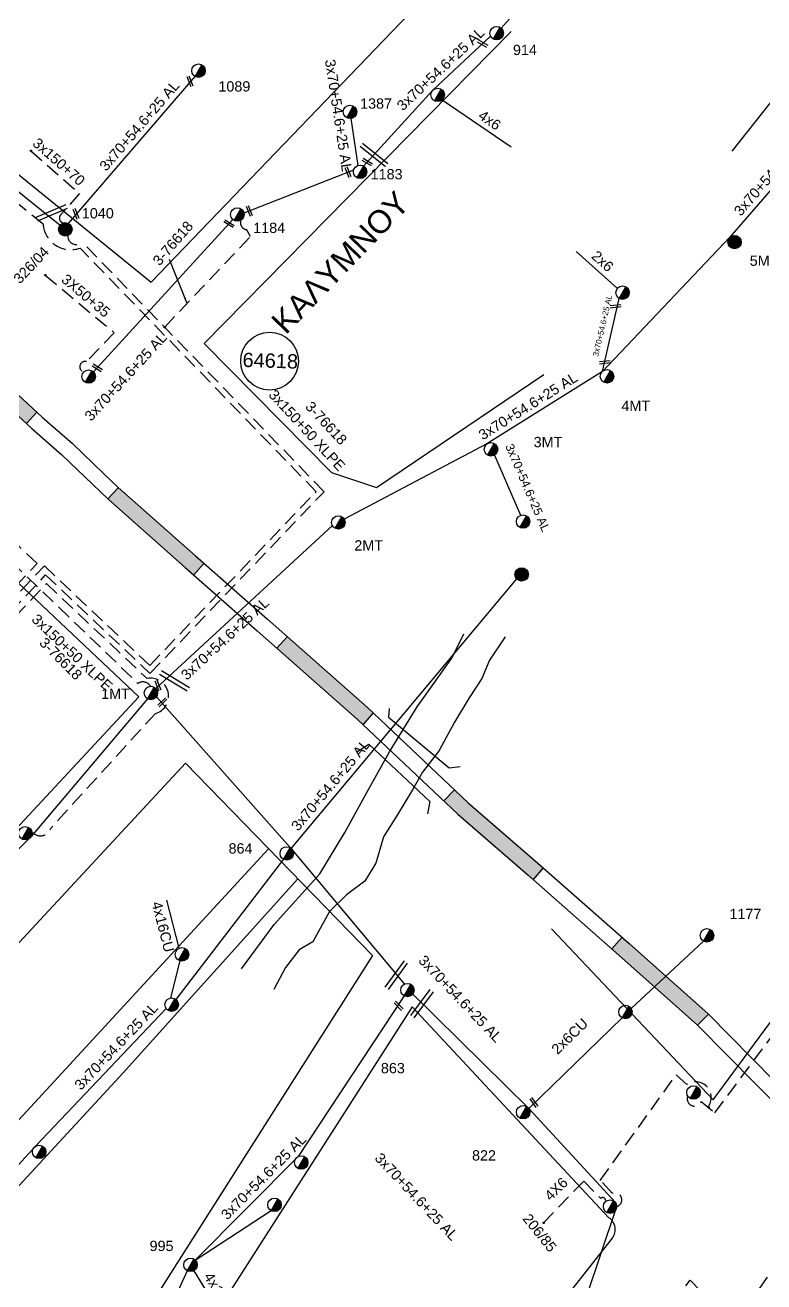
# Model space of a CAD drawing. Header units: millimetres. Extents: x 7477 to 9676, y 1828 to 2857.
# Drawn here: x 9074 to 9203.3, y 2237.8 to 2457.9 of the extents above; entities that cross this region are included whole.
import ezdxf
from ezdxf.enums import TextEntityAlignment as Align

# ---------------------------------------------------------------- set-up
doc = ezdxf.new("R2010")
doc.units = ezdxf.units.MM
doc.linetypes.add('DASHED', pattern=[19.05, 12.7, -6.35])
for name, color, linetype, lineweight in [('2x6', 7, 'SYN_LINE', 30), ('2x6CU', 7, 'Continuous', 30), ('3x150+50 XLPE', 7, 'SYN_LINE', 30), ('3x150+70', 7, 'Continuous', 30), ('3x150AL+50CU', 7, 'Continuous', 30), ('3X50+35', 7, 'Continuous', 30), ('3x70+54.6+25 AL', 7, 'SYN_LINE', 30), ('4x16', 7, 'Continuous', 30), ('4x16CU', 7, 'Continuous', 30), ('4x50+16AL', 7, 'Continuous', 30), ('4x6', 7, 'SYN_LINE', 30), ('text διευθύνσεων', 250, 'Continuous', 30), ('Υπόβαθρο ΔΕΗ', 7, 'Continuous', 30)]:
    doc.layers.add(name, color=color, linetype=linetype, lineweight=lineweight)
for name, color, linetype in [('TEXT ΚΑΛΩΔΙΩΝ', 7, 'Continuous'), ('Άγνωστα', 7, 'Continuous'), ('ΑΓΝΩΣΤΟ ΕΝΑΕΡΙΟ ΚΑΛΩΔΙΟ', 7, 'Continuous'), ('Επιγραφές - Σχήματα', 7, 'Continuous'), ('Καλώδια ΧΤ   3x150+50CU', 7, 'DASHED'), ('Μηχανική τομή', 7, 'Continuous'), ('Στύλος Ξύλινος', 7, 'Continuous'), ('Στύλος Ξύλινος @ 1', 7, 'Continuous'), ('Στύλος ΦΜ', 7, 'Continuous'), ('Στύλος ΦΜ @ 1', 7, 'Continuous'), ('Συνδέσεις', 7, 'Continuous'), ('Τομή', 7, 'Continuous'), ('Υπόγεια καλώδια Παροχών ΧΤ   4x6', 7, 'DASHED')]:
    doc.layers.add(name, color=color, linetype=linetype)
doc.styles.add('arial', font='ARIAL.TTF')
doc.styles.get("Standard").update_dxf_attribs({"font": 'ARIAL.TTF'})
doc.linetypes.add('PRANES_1r', pattern='A,0.5,[137,SPECLINE.shx,S=1,R=180,X=0,Y=0],0.5', length=1)
doc.linetypes.add('SYN_LINE', pattern='A,0.5,-0.0001,["/\\/\\/\\/",Standard,S=0.1,R=0,X=0,Y=-0.05],-0.25', length=0.7501)
doc.dimstyles.new('ISO-25', dxfattribs={"dimtxt": 2.5, "dimasz": 2.5, "dimexe": 1.25, "dimexo": 0.625, "dimtad": 1, "dimtxsty": 'Standard', "dimcen": 2.5, "dimadec": 0, "dimazin": 0, "dimtfac": 1, "dimtmove": 0, "dimatfit": 3, "dimfxl": 1, "dimarcsym": 0})

# ---------------------------------------------------------------- blocks, each defined once
blk = doc.blocks.new('ΥΠΑΡΧΩΝ ΤΣΙΜΕΝΤΕΝΙΟΣ ΣΤΥΛΟΣ')
at = {"layer": 'Στύλος ΦΜ'}
blk.add_hatch(color=7, dxfattribs=at).paths.add_polyline_path([(-1.29, -2.28, 0.574793), (2.62, 0, 0.268822), (1.3, 2.27)])
at = {"layer": 'Στύλος ΦΜ', "color": 7}
blk.add_line((-1.29, -2.28), (1.3, 2.27), dxfattribs=at)
blk.add_circle((0, 0), 2.62, dxfattribs=at)
at = {"layer": 'Στύλος ΦΜ', "flags": 4}
for tag, p in [('ΑΡΙΘΜΟΣ', (-4.68, 8.05)), ('ΤΥΠΟΣ', (-4.91, 3.03))]:
    blk.add_attdef(tag, p, '', height=4, dxfattribs=at)
blk = doc.blocks.new('ΥΠΑΡΧΩΝ ΞΥΛΙΝΟΣ ΣΤΥΛΟΣ')
at = {"layer": 'Στύλος Ξύλινος'}
h = blk.add_hatch(color=7, dxfattribs=at)
h.paths.add_polyline_path([(-2.62, 0, 0.270008), (-1.29, -2.28), (1.3, 2.27, 0.576266)])
h.paths.add_polyline_path([(-1.29, -2.28, 0.574793), (2.62, 0, 0.268822), (1.3, 2.27)])
at = {"layer": 'Στύλος Ξύλινος', "color": 7}
blk.add_line((-1.29, -2.28), (1.3, 2.27), dxfattribs=at)
blk.add_circle((0, 0), 2.62, dxfattribs=at)
at = {"layer": 'Στύλος Ξύλινος', "flags": 4}
for tag, p in [('ΑΡΙΘΜΟΣ', (-4.91, 8.6)), ('ΤΥΠΟΣ', (-4.85, 3.39))]:
    blk.add_attdef(tag, p, '', height=4, dxfattribs=at)
blk = doc.blocks.new('ΜΗΧΑΝΙΚΗ ΤΟΜΗ')
at = {"layer": 'Μηχανική τομή', "ltscale": 40}
for p, q in [((-1.89, 0.78), (5.69, 0.78)), ((-1.89, -0.77), (5.69, -0.77))]:
    blk.add_line(p, q, dxfattribs=at)
blk = doc.blocks.new('ΤΟΜΗ')
at = {"layer": 'Τομή', "ltscale": 40}
for p, q in [((-5.68, 0), (17.06, 0)), ((-5.68, -2.77), (17.06, -2.77))]:
    blk.add_line(p, q, dxfattribs=at)
blk = doc.blocks.new('_ΣΥΝΔΕΣΗ')
at = {"layer": 'Συνδέσεις', "linetype": 'SYN_LINE', "ltscale": 40}
blk.add_hatch(color=256, dxfattribs=at).paths.add_polyline_path([(0.5, -0.01, 1), (-0.5, -0.01, 1)])
at = {"layer": 'Συνδέσεις'}
blk.add_circle((0, -0.01), 0.5, dxfattribs=at)

msp = doc.modelspace()

# ---------------------------------------------------------------- hatches: boundary and pattern name
at = {"layer": 'Υπόβαθρο ΔΕΗ', "lineweight": -3}
h = msp.add_hatch(color=256, dxfattribs=at)
h.paths.add_polyline_path([(8977.31, 2475.54), (8986.18, 2467.18), (8988.03, 2469.15), (8979.17, 2477.5), (8972.84, 2483.55), (8970.97, 2481.6)])
h.paths.add_polyline_path([(9002.18, 2456.61), (9001.32, 2457.37), (8999.54, 2455.33), (9000.39, 2454.59), (9015.12, 2441.49), (9015.25, 2441.36), (9017.08, 2443.35), (9016.94, 2443.49)])
h.paths.add_polyline_path([(9032.61, 2429.34), (9030.85, 2430.91), (9029.06, 2428.88), (9030.81, 2427.33), (9040.52, 2418.52), (9044.99, 2414.5), (9047.18, 2416.2), (9046.77, 2416.54), (9042.33, 2420.53)])
h.paths.add_polyline_path([(9061.72, 2403.35), (9061.68, 2403.38), (9059.93, 2401.33), (9074.22, 2388.13), (9076.05, 2390.11)])
h.paths.add_polyline_path([(9090.32, 2376.92), (9088.47, 2374.95), (9101.99, 2362.92), (9103.48, 2361.61), (9105.27, 2363.64), (9103.78, 2364.94)])
h.paths.add_polyline_path([(9132.1, 2336.39), (9133.16, 2335.39), (9134.95, 2337.42), (9133.92, 2338.39), (9119.85, 2350.81), (9118.06, 2348.79)])
h.paths.add_polyline_path([(9161.99, 2309.14), (9162.96, 2308.28), (9164.75, 2310.31), (9163.76, 2311.17), (9151.55, 2321.71), (9149.13, 2324.01), (9147.27, 2322.04), (9149.74, 2319.71)])
h.paths.add_polyline_path([(9191.68, 2282.81), (9193.6, 2284.71), (9193.54, 2284.77), (9179.74, 2297.08), (9178.5, 2298.17), (9176.71, 2296.14), (9177.94, 2295.05)])
h.paths.add_polyline_path([(9219.52, 2254.02), (9221.6, 2255.76), (9208.98, 2269.14), (9207.65, 2270.48), (9205.73, 2268.58), (9207.04, 2267.26)])
h.paths.add_polyline_path([(9233.69, 2239.4), (9233.3, 2239.94), (9231.12, 2238.33), (9231.53, 2237.79), (9243.04, 2222.46), (9245.2, 2224.08)])
h.paths.add_polyline_path([(9256.76, 2209.98), (9254.66, 2208.26), (9269.14, 2193.1), (9271.15, 2194.91), (9271.13, 2194.94)])

# ---------------------------------------------------------------- linework, layer by layer
at = {"layer": '2x6', "color": 85, "linetype": 'SYN_LINE', "lineweight": -3, "ltscale": 15}
msp.add_lwpolyline([(9177.67, 2411.8), (9170.46, 2418.27)], dxfattribs=at)
at = {"layer": '2x6CU', "color": 1, "linetype": 'SYN_LINE', "lineweight": -3, "ltscale": 15}
msp.add_lwpolyline([(9162.14, 2268.2), (9178.48, 2284.07)], dxfattribs=at)
at = {"layer": '3x150+50 XLPE', "color": 30, "linetype": 'DASHED', "lineweight": -3, "ltscale": 0.2}
msp.add_lwpolyline([(9070.56, 2356.02), (9077.35, 2363.21), (9095.8, 2345.77), (9124.92, 2376.2), (9083.6, 2418.85, -0.496149), (9077.13, 2423.04), (9045.44, 2448.79, -1.513343), (9043.27, 2451.57)], format="xyb", dxfattribs=at)
at = {"layer": '3x150+50 XLPE', "color": 27, "linetype": 'DASHED', "lineweight": -3, "ltscale": 0.2}
for points in [[(9098.41, 2405), (9113.44, 2420.9), (9112.72, 2422.08, -0.464943), (9111.73, 2423.73, -1.757816)], [(9071.47, 2355.17), (9077.57, 2361.62), (9095.84, 2344.37), (9126.31, 2376.2), (9083.95, 2419.93, -0.706743), (9081.46, 2421.05)]]:
    msp.add_lwpolyline(points, format="xyb", dxfattribs=at)
at = {"layer": '3x150+50 XLPE', "color": 2, "linetype": 'DASHED', "lineweight": -3, "ltscale": 0.2}
msp.add_lwpolyline([(9072.29, 2354.38), (9077.71, 2360.12), (9095.32, 2343.47, -0.965665), (9096.79, 2337.36), (9078.53, 2317.33, -0.59432), (9075.16, 2316.63)], format="xyb", dxfattribs=at)
at = {"layer": '3x150+70', "color": 27, "linetype": 'DASHED', "lineweight": -3, "ltscale": 0.2}
msp.add_lwpolyline([(9074.99, 2435.89), (9083.48, 2428.41), (9080.19, 2424.67, 0.572469), (9080.65, 2423.26, 1.479196)], format="xyb", dxfattribs=at)
at = {"layer": '3x150AL+50CU', "color": 133, "linetype": 'DASHED', "lineweight": -3, "ltscale": 0.2}
msp.add_lwpolyline([(9069.67, 2356.86), (9076.07, 2363.61), (9039.2, 2398.72), (9038.57, 2400.5), (9036.6, 2402.44)], dxfattribs=at)
at = {"layer": '3x150AL+50CU', "color": 1, "linetype": 'DASHED', "lineweight": -3, "ltscale": 0.2}
msp.add_lwpolyline([(9064.42, 2371.63, -0.489323), (9066.11, 2369.22), (9093.72, 2342.64, -0.419841), (9095.94, 2342.13, 4.568526)], format="xyb", dxfattribs=at)
at = {"layer": '3X50+35', "color": 27, "linetype": 'DASHED', "lineweight": -3, "ltscale": 0.2}
msp.add_lwpolyline([(9077.52, 2414.12), (9089.59, 2404.02), (9084.71, 2398.98, 0.964108), (9084.22, 2397.15, 7.552239)], format="xyb", dxfattribs=at)
at = {"layer": '3x70+54.6+25 AL', "color": 85, "linetype": 'SYN_LINE', "lineweight": -3, "ltscale": 15}
for points in [[(9241.05, 2470.56), (9214.83, 2440.96), (9197.35, 2420.75), (9175.04, 2397.26), (9154.83, 2384.57), (9129.85, 2371.36)], [(9175.04, 2397.26), (9177.99, 2410.02)], [(9156.13, 2382.61), (9160.69, 2372.06)], [(9127.77, 2370.26), (9096.87, 2341.75)]]:
    msp.add_lwpolyline(points, dxfattribs=at)
at = {"layer": '3x70+54.6+25 AL', "color": 6, "linetype": 'SYN_LINE', "lineweight": -3, "ltscale": 15}
msp.add_lwpolyline([(9155.46, 2455.97), (9145.38, 2446.5), (9133.2, 2433.22)], dxfattribs=at)
at = {"layer": '3x70+54.6+25 AL', "color": 30, "linetype": 'SYN_LINE', "lineweight": -3, "ltscale": 15}
msp.add_lwpolyline([(9044.39, 2451.55), (9080.1, 2422.87)], dxfattribs=at)
at = {"layer": '3x70+54.6+25 AL', "color": 27, "linetype": 'SYN_LINE', "lineweight": -3, "ltscale": 15}
for points in [[(9081.6, 2423.16), (9103.75, 2448.88)], [(9131.48, 2432.5), (9112.28, 2424.95)], [(9085.94, 2397.18), (9110.33, 2423.87)]]:
    msp.add_lwpolyline(points, dxfattribs=at)
at = {"layer": '3x70+54.6+25 AL', "color": 27, "linetype": 'SYN_LINE', "lineweight": -3, "ltscale": 10}
msp.add_lwpolyline([(9132.29, 2433.33), (9131.03, 2441.54)], dxfattribs=at)
at = {"layer": '3x70+54.6+25 AL', "color": 2, "linetype": 'SYN_LINE', "lineweight": -3, "ltscale": 15}
for points in [[(9160, 2360.96), (9120.54, 2313.76)], [(9095.42, 2339.93), (9075.03, 2315.81), (9056.64, 2297.66)], [(9096.96, 2340.27), (9120.37, 2313.88), (9140.39, 2289.99)], [(9119.2, 2311.83), (9100.35, 2287.31)], [(9098.66, 2285.71), (9075.82, 2261.6), (9054.09, 2237.86), (9033.26, 2214.37)]]:
    msp.add_lwpolyline(points, dxfattribs=at)
at = {"layer": '3x70+54.6+25 AL', "color": 2, "linetype": 'SYN_LINE', "lineweight": -3, "ltscale": 8}
msp.add_lwpolyline([(9099.5, 2287.55), (9101.15, 2294.04)], dxfattribs=at)
at = {"layer": '3x70+54.6+25 AL', "color": 1, "linetype": 'SYN_LINE', "lineweight": -3, "ltscale": 15}
for points in [[(9140.33, 2287.91), (9121.78, 2259.79), (9103.76, 2241.65)], [(9141.87, 2288.24), (9141.87, 2288.24), (9162.14, 2268.2), (9177.31, 2251.73)], [(9091.37, 2132.44), (9106.94, 2153.87), (9130.25, 2181.52), (9154.05, 2212.4), (9172.34, 2235.59), (9177.35, 2250.36)], [(9103.76, 2241.65), (9117.06, 2250.31)], [(9102.35, 2239.79), (9085.55, 2202.96)]]:
    msp.add_lwpolyline(points, dxfattribs=at)
at = {"layer": '4x16', "color": 1, "linetype": 'SYN_LINE', "lineweight": -3, "ltscale": 15}
msp.add_lwpolyline([(9103.52, 2239.8), (9109.83, 2229.52)], dxfattribs=at)
at = {"layer": '4x16CU', "color": 2, "linetype": 'SYN_LINE', "lineweight": -3, "ltscale": 10}
msp.add_lwpolyline([(9100.95, 2296.25), (9098.78, 2304.69)], dxfattribs=at)
at = {"layer": '4x50+16AL', "color": 6, "lineweight": -3, "ltscale": 0.2}
msp.add_lwpolyline([(9201.88, 2505.6), (9182.47, 2485.59), (9157.31, 2457.36)], dxfattribs=at)
at = {"layer": '4x6', "color": 6, "linetype": 'SYN_LINE', "lineweight": -3, "ltscale": 10}
msp.add_lwpolyline([(9147.01, 2444.8), (9159.06, 2436.59)], dxfattribs=at)
at = {"layer": '4x6', "color": 1, "linetype": 'DASHED', "lineweight": -3, "ltscale": 0.2}
msp.add_lwpolyline([(9164.73, 2248.16), (9171.77, 2255.5), (9174.74, 2252.45, -0.666894), (9175.61, 2252.07, 0.177568)], format="xyb", dxfattribs=at)
at = {"layer": 'ΑΓΝΩΣΤΟ ΕΝΑΕΡΙΟ ΚΑΛΩΔΙΟ', "color": 1, "lineweight": -3, "ltscale": 0.2}
msp.add_lwpolyline([(9180.08, 2285.69), (9192.76, 2297.48)], dxfattribs=at)
at = {"layer": 'Καλώδια ΧΤ   3x150+50CU', "color": 7, "linetype": 'DASHED', "ltscale": 0.2}
for points in [[(9189.98, 2270.41, 1.000952), (9192.34, 2269.4), (9194.71, 2267.43), (9237.77, 2325.18)], [(9177.55, 2251.02, 1.033979), (9176.76, 2253.36), (9174.66, 2255.61), (9187.96, 2274.12), (9189.79, 2272.41, -0.847879), (9193.53, 2268.41)]]:
    msp.add_lwpolyline(points, format="xyb", dxfattribs=at)
msp.add_lwpolyline([(9136.99, 2167.13), (9190.38, 2238.12), (9198.12, 2230.32), (9212.04, 2250.15)], dxfattribs=at)
at = {"layer": 'Υπόβαθρο ΔΕΗ', "lineweight": -3}
for points in [[(8921.72, 2603.54), (8896.33, 2565.86), (8951.04, 2531.77), (8979.7, 2509.57), (9002.45, 2489.83), (9041.72, 2456.96), (9096.04, 2412.89), (9141.12, 2459.77)], [(9197.76, 2435.8), (9244.94, 2495.42), (9178.31, 2548.71)], [(8989.97, 2467.32), (9002.18, 2456.61), (9016.94, 2443.49), (9024.8, 2436.24), (9032.61, 2429.34), (9042.33, 2420.53), (9046.77, 2416.54), (9051.97, 2412.15), (9054.64, 2409.39), (9061.72, 2403.35), (9076.99, 2389.25), (9082.26, 2384.64), (9087.69, 2379.4), (9090.29, 2376.94), (9103.78, 2364.94), (9116.41, 2353.85), (9133.92, 2338.39), (9151.55, 2321.71), (9163.76, 2311.17), (9179.74, 2297.08), (9193.54, 2284.77), (9208.98, 2269.14)], [(8988.15, 2465.32), (9000.39, 2454.59), (9015.12, 2441.49), (9022.99, 2434.24), (9030.81, 2427.33), (9040.52, 2418.52), (9044.99, 2414.5), (9050.12, 2410.17), (9052.79, 2407.41), (9059.93, 2401.33), (9075.18, 2387.24), (9080.43, 2382.65), (9085.82, 2377.44), (9088.47, 2374.95), (9101.99, 2362.92), (9114.63, 2351.82), (9132.1, 2336.39), (9149.74, 2319.71), (9161.99, 2309.14), (9177.94, 2295.05), (9191.68, 2282.81), (9207.04, 2267.26)], [(9159.09, 2456.78), (9105.35, 2402.12), (9127.63, 2379.56), (9135.48, 2376.96), (9164.81, 2396.73)], [(9074.22, 2388.13), (9076.05, 2390.11)], [(9088.47, 2374.95), (9090.32, 2376.92)], [(9103.48, 2361.61), (9105.27, 2363.64)], [(9118.06, 2348.79), (9119.85, 2350.81)], [(9133.16, 2335.39), (9134.98, 2337.46)], [(9137.7, 2338.26), (9137.58, 2336.69), (9148.19, 2327.84), (9150.13, 2328.08)], [(9132.05, 2330.67), (9134.16, 2332), (9144.81, 2321.93), (9144.43, 2319.78)], [(9017.65, 2237.68), (9102.04, 2328.68), (9134.77, 2294.98), (9049.34, 2160.58), (9016.45, 2188.66)], [(9147.27, 2322.04), (9149.13, 2324.01)], [(9116.6, 2313.68), (9033.29, 2223.27)], [(9016.45, 2188.66), (9030.19, 2208.44), (9091.14, 2274.42), (9121.74, 2308.39)], [(9162.96, 2308.28), (9164.75, 2310.31)], [(9194.4, 2269.69), (9166.13, 2299.68)], [(9194.4, 2269.69), (9217.91, 2301.59)], [(9176.71, 2296.14), (9178.5, 2298.17)], [(9191.68, 2282.81), (9193.6, 2284.71)]]:
    msp.add_lwpolyline(points, dxfattribs=at)
msp.add_lwpolyline([(9093.91, 2340.27), (9013.56, 2416.17), (8969.68, 2368.71), (9055.26, 2298.79)], close=True, dxfattribs=at)
at = {"layer": 'Υπόβαθρο ΔΕΗ', "linetype": 'PRANES_1r', "lineweight": -3}
for points in [[(9111.88, 2292.68), (9117.6, 2300.41), (9125.56, 2309.26), (9129.93, 2316.54), (9134.08, 2324.05), (9137.78, 2330.66), (9142.61, 2338.53), (9148.66, 2347.04), (9150.79, 2351.3)], [(9158.02, 2350.76), (9155.26, 2346.68), (9153.93, 2343.49), (9151.71, 2340.12), (9149.14, 2335.86), (9146.47, 2330.9), (9143.54, 2327.08), (9141.77, 2323.98), (9139.11, 2319.54), (9136.71, 2315.79), (9135.38, 2311.17), (9133.42, 2307.98), (9130.23, 2305.59), (9127.26, 2302.71), (9124.36, 2297.4), (9121.97, 2295.98), (9119.57, 2292.88), (9117.53, 2289.06)]]:
    msp.add_lwpolyline(points, dxfattribs=at)
at = {"layer": 'Υπόβαθρο ΔΕΗ', "lineweight": -3}
msp.add_lwpolyline([(9176.16, 2249.07), (9141.72, 2286.01), (9088.25, 2202.42), (9106.86, 2156.58), (9176.8, 2245.51, 0.436695)], format="xyb", close=True, dxfattribs=at)
msp.add_circle((9116.78, 2399.05), 5.06, dxfattribs=at)

# ---------------------------------------------------------------- block references
at = {"layer": 'Μηχανική τομή', "lineweight": -3, "zscale": 0.4999999999999997}
for p, xscale, yscale, rotation in [((9154.51, 2454.38), 0.2499999999999996, 0.2499999999999996, 149.5364651010181), ((9103.06, 2447.57), 0.2499999999999996, 0.2499999999999996, 112.3629248307176), ((9134.28, 2433.64), 0.2499999999999996, 0.2499999999999996, 149.5364651010181), ((9130.7, 2431.68), 0.2499999999999996, 0.2499999999999996, 112.3629248307176), ((9083.09, 2424.37), 0.2499999999999996, 0.2499999999999996, 112.3629248307176), ((9113.43, 2424.89), 0.2499999999999996, 0.2499999999999996, 112.3629248307176), ((9110.08, 2422.85), 0.2500000000000988, 0.2500000000000988, 148.7866820151794), ((9176.86, 2408.63), 0.2499999999999996, 0.2499999999999996, 6.390509714990417), ((9087.02, 2397.62), 0.2500000000000988, 0.2500000000000988, 148.7866820151794), ((9174.99, 2398.83), 0.2499999999999996, 0.2499999999999996, 6.390509714990417), ((9097.46, 2341.79), 0.2499999999999996, 0.2499999999999996, 112.3629248307176), ((9097.67, 2338.99), 0.249999999999893, 0.249999999999893, 44.79875247352134), ((9139.69, 2285.83), 0.2499999999999467, 0.2499999999999467, 134.4519978221392), ((9163.34, 2268.86), 0.24999999999986, 0.24999999999986, 124.7764983933814)]:
    msp.add_blockref('ΜΗΧΑΝΙΚΗ ΤΟΜΗ', p, dxfattribs=dict(at, xscale=xscale, yscale=yscale, rotation=rotation))
at = {"layer": 'Στύλος Ξύλινος @ 1', "lineweight": -3, "ltscale": 40}
ref = msp.add_blockref('ΥΠΑΡΧΩΝ ΞΥΛΙΝΟΣ ΣΤΥΛΟΣ', (9081.02, 2422.14), dxfattribs=dict(at, xscale=0.4499999999998181, yscale=0.4499999999998181, zscale=0.4499999999998181))
ref.add_attrib('ΤΥΠΟΣ', '1040', (9083.91, 2424.05), dxfattribs={"layer": 'Στύλος Ξύλινος', "height": 1.8, "flags": 4})
ref = msp.add_blockref('ΥΠΑΡΧΩΝ ΞΥΛΙΝΟΣ ΣΤΥΛΟΣ', (9198.17, 2419.9), dxfattribs=dict(at, xscale=0.449999999999818, yscale=0.449999999999818, zscale=0.449999999999818))
ref.add_attrib('ΤΥΠΟΣ', '5M.T', (9200.83, 2415.75), dxfattribs={"layer": 'Στύλος Ξύλινος', "height": 1.8, "flags": 4})
at = {"layer": 'Στύλος Ξύλινος @ 1', "lineweight": -3, "ltscale": 40, "xscale": 0.4499999999998181, "yscale": 0.4499999999998181, "zscale": 0.4499999999998181}
msp.add_blockref('ΥΠΑΡΧΩΝ ΞΥΛΙΝΟΣ ΣΤΥΛΟΣ', (9160.9, 2361.71), dxfattribs=at)
at = {"layer": 'Στύλος ΦΜ @ 1', "lineweight": -3, "ltscale": 40}
ref = msp.add_blockref('ΥΠΑΡΧΩΝ ΤΣΙΜΕΝΤΕΝΙΟΣ ΣΤΥΛΟΣ', (9156.52, 2456.48), dxfattribs=dict(at, xscale=0.449999999999818, yscale=0.449999999999818, zscale=0.449999999999818))
ref.add_attrib('ΑΡΙΘΜΟΣ', '914', (9159.37, 2452.65), dxfattribs={"layer": 'Στύλος ΦΜ', "height": 1.8, "rotation": 360, "flags": 4})
ref = msp.add_blockref('ΥΠΑΡΧΩΝ ΤΣΙΜΕΝΤΕΝΙΟΣ ΣΤΥΛΟΣ', (9104.33, 2449.91), dxfattribs=dict(at, xscale=0.4499999999998181, yscale=0.4499999999998181, zscale=0.4499999999998181))
ref.add_attrib('ΤΥΠΟΣ', '1089', (9107.81, 2446.26), dxfattribs={"layer": 'Στύλος ΦΜ', "height": 1.8, "flags": 4})
ref = msp.add_blockref('ΥΠΑΡΧΩΝ ΤΣΙΜΕΝΤΕΝΙΟΣ ΣΤΥΛΟΣ', (9130.85, 2442.7), dxfattribs=dict(at, xscale=0.4499999999998181, yscale=0.4499999999998181, zscale=0.4499999999998181))
ref.add_attrib('ΤΥΠΟΣ', '1387', (9132.62, 2443.26), dxfattribs={"layer": 'Στύλος ΦΜ', "height": 1.8, "flags": 4})
at = {"layer": 'Στύλος ΦΜ @ 1', "lineweight": -3, "ltscale": 40, "xscale": 0.4499999999998181, "yscale": 0.4499999999998181, "zscale": 0.4499999999998181}
for p in [(9146.21, 2445.67), (9178.57, 2411.05), (9085.1, 2396.36), (9161.15, 2370.97), (9101.44, 2295.18), (9099.63, 2286.38), (9179.07, 2285.1), (9190.98, 2271), (9076.44, 2260.6), (9122.32, 2258.74), (9117.64, 2251.33), (9176.38, 2251.02)]:
    msp.add_blockref('ΥΠΑΡΧΩΝ ΤΣΙΜΕΝΤΕΝΙΟΣ ΣΤΥΛΟΣ', p, dxfattribs=at)
at = {"layer": 'Στύλος ΦΜ @ 1', "lineweight": -3, "ltscale": 40}
ref = msp.add_blockref('ΥΠΑΡΧΩΝ ΤΣΙΜΕΝΤΕΝΙΟΣ ΣΤΥΛΟΣ', (9132.62, 2432.2), dxfattribs=dict(at, xscale=0.4499999999998181, yscale=0.4499999999998181, zscale=0.4499999999998181))
ref.add_attrib('ΤΥΠΟΣ', '1183', (9134.46, 2430.89), dxfattribs={"layer": 'Στύλος ΦΜ', "height": 1.8, "flags": 4})
ref = msp.add_blockref('ΥΠΑΡΧΩΝ ΤΣΙΜΕΝΤΕΝΙΟΣ ΣΤΥΛΟΣ', (9111.13, 2424.73), dxfattribs=dict(at, xscale=0.4499999999998181, yscale=0.4499999999998181, zscale=0.4499999999998181))
ref.add_attrib('ΤΥΠΟΣ', '1184', (9113.91, 2421.49), dxfattribs={"layer": 'Στύλος ΦΜ', "height": 1.8, "flags": 4})
ref = msp.add_blockref('ΥΠΑΡΧΩΝ ΤΣΙΜΕΝΤΕΝΙΟΣ ΣΤΥΛΟΣ', (9175.84, 2396.39), dxfattribs=dict(at, xscale=0.4499999999998181, yscale=0.4499999999998181, zscale=0.4499999999998181))
ref.add_attrib('ΤΥΠΟΣ', '4MT', (9178.37, 2390.34), dxfattribs={"layer": 'Στύλος ΦΜ', "height": 1.8, "flags": 4})
ref = msp.add_blockref('ΥΠΑΡΧΩΝ ΤΣΙΜΕΝΤΕΝΙΟΣ ΣΤΥΛΟΣ', (9155.53, 2383.62), dxfattribs=dict(at, xscale=0.4499999999998181, yscale=0.4499999999998181, zscale=0.4499999999998181))
ref.add_attrib('ΤΥΠΟΣ', '3MT', (9163, 2383.99), dxfattribs={"layer": 'Στύλος ΦΜ', "height": 1.8, "flags": 4})
ref = msp.add_blockref('ΥΠΑΡΧΩΝ ΤΣΙΜΕΝΤΕΝΙΟΣ ΣΤΥΛΟΣ', (9128.81, 2370.81), dxfattribs=dict(at, xscale=0.4499999999998181, yscale=0.4499999999998181, zscale=0.4499999999998181))
ref.add_attrib('ΤΥΠΟΣ', '2MT', (9131.61, 2365.9), dxfattribs={"layer": 'Στύλος ΦΜ', "height": 1.8, "flags": 4})
ref = msp.add_blockref('ΥΠΑΡΧΩΝ ΤΣΙΜΕΝΤΕΝΙΟΣ ΣΤΥΛΟΣ', (9096, 2340.95), dxfattribs=dict(at, xscale=0.4499999999998181, yscale=0.4499999999998181, zscale=0.4499999999998181))
ref.add_attrib('ΤΥΠΟΣ', '1MT', (9087.29, 2339.91), dxfattribs={"layer": 'Στύλος ΦΜ', "height": 1.8, "flags": 4})
ref = msp.add_blockref('ΥΠΑΡΧΩΝ ΤΣΙΜΕΝΤΕΝΙΟΣ ΣΤΥΛΟΣ', (9074.01, 2316.4), dxfattribs=dict(at, xscale=0.4499999999998181, yscale=0.4499999999998181, zscale=0.4499999999998181))
ref.add_attrib('ΤΥΠΟΣ', '1AMT', (9066.2, 2319.34), dxfattribs={"layer": 'Στύλος ΦΜ', "height": 1.8, "flags": 4})
ref = msp.add_blockref('ΥΠΑΡΧΩΝ ΤΣΙΜΕΝΤΕΝΙΟΣ ΣΤΥΛΟΣ', (9119.78, 2312.86), dxfattribs=dict(at, xscale=0.4499999999998181, yscale=0.4499999999998181, zscale=0.4499999999998181))
ref.add_attrib('ΤΥΠΟΣ', '864', (9109.59, 2312.84), dxfattribs={"layer": 'Στύλος ΦΜ', "height": 1.8, "flags": 4})
ref = msp.add_blockref('ΥΠΑΡΧΩΝ ΤΣΙΜΕΝΤΕΝΙΟΣ ΣΤΥΛΟΣ', (9193.34, 2298.51), dxfattribs=dict(at, xscale=0.4499999999998181, yscale=0.4499999999998181, zscale=0.4499999999998181))
ref.add_attrib('ΤΥΠΟΣ', '1177', (9197.27, 2301.36), dxfattribs={"layer": 'Στύλος ΦΜ', "height": 1.8, "flags": 4})
ref = msp.add_blockref('ΥΠΑΡΧΩΝ ΤΣΙΜΕΝΤΕΝΙΟΣ ΣΤΥΛΟΣ', (9140.91, 2288.93), dxfattribs=dict(at, xscale=0.4499999999998181, yscale=0.4499999999998181, zscale=0.4499999999998181))
ref.add_attrib('ΤΥΠΟΣ', '863', (9136.26, 2274.37), dxfattribs={"layer": 'Στύλος ΦΜ', "height": 1.8, "flags": 4})
ref = msp.add_blockref('ΥΠΑΡΧΩΝ ΤΣΙΜΕΝΤΕΝΙΟΣ ΣΤΥΛΟΣ', (9161.16, 2267.54), dxfattribs=dict(at, xscale=0.4499999999998179, yscale=0.4499999999998179, zscale=0.4499999999998179))
ref.add_attrib('ΤΥΠΟΣ', '822', (9152.22, 2259.09), dxfattribs={"layer": 'Στύλος ΦΜ', "height": 1.8, "flags": 4})
ref = msp.add_blockref('ΥΠΑΡΧΩΝ ΤΣΙΜΕΝΤΕΝΙΟΣ ΣΤΥΛΟΣ', (9102.93, 2240.82), dxfattribs=dict(at, xscale=0.4499999999998181, yscale=0.4499999999998181, zscale=0.4499999999998181))
ref.add_attrib('ΤΥΠΟΣ', '995', (9095.77, 2243.24), dxfattribs={"layer": 'Στύλος ΦΜ', "height": 1.8, "flags": 4})
at = {"layer": 'Συνδέσεις', "lineweight": -3, "xscale": 0.25, "yscale": 0.25, "zscale": 0.25}
for p in [(9074.99, 2435.89), (9077.52, 2414.12), (9098.41, 2405), (9193.61, 2268.37), (9164.73, 2248.16)]:
    msp.add_blockref('_ΣΥΝΔΕΣΗ', p, dxfattribs=at)
at = {"layer": 'Τομή', "lineweight": -3}
for p, xscale, yscale, zscale, rotation in [((9135.94, 2433.95), 0.2499999999999996, 0.2499999999999996, 0.2499999999999996, 141.364007958976), ((9077.22, 2424.81), 0.2499999999999996, 0.2499999999999996, 0.2499999999999996, 23.13713094545361), ((9101.16, 2342), 0.2499999999999995, 0.2499999999999995, 0.2499999999999995, 148.7035922564114), ((9137.85, 2290.61), 0.2499999999999996, 0.2499999999999996, 0.2499999999999996, 53.64867218581642), ((9142.36, 2285.62), 0.2499999999999996, 0.2499999999999996, 0.2499999999999996, 53.64867218581642)]:
    msp.add_blockref('ΤΟΜΗ', p, dxfattribs=dict(at, xscale=xscale, yscale=yscale, zscale=zscale, rotation=rotation))

# ---------------------------------------------------------------- texts
at = {"layer": 'text διευθύνσεων', "color": 7, "lineweight": -3}
msp.add_text('ΚΑΛΥΜΝΟΥ', height=4, rotation=46.1211, dxfattribs=at).set_placement((9129.16, 2416.34), align=Align.MIDDLE_CENTER)
at = {"layer": 'TEXT ΚΑΛΩΔΙΩΝ', "linetype": 'Continuous', "lineweight": -3, "ltscale": 0.2}
for s, height, rotation, p in [('3x70+54.6+25 AL', 1.8, 43.1826, (9146.72, 2450.23)), ('3x70+54.6+25 AL', 1.8, 278.7113, (9128.85, 2442.08)), ('3x70+54.6+25 AL', 1.8, 49.2743, (9093.98, 2440.3)), ('4x6', 1.8, 325.3533, (9155.31, 2441.25)), ('3x70+54.6+25 AL', 1.8, 49.1422, (9205.07, 2432.42)), ('3x150+70', 1.8, 318.6174, (9079.89, 2433.97)), ('2x6', 1.8, 318.0787, (9175.07, 2416.56)), ('3X50+35', 1.8, 320.0739, (9084.62, 2410.53)), ('3x70+54.6+25 AL', 1, 77.0015, (9175.05, 2405.27)), ('3x70+54.6+25 AL', 1.8, 47.5706, (9091.57, 2396.35)), ('3x70+54.6+25 AL', 1.8, 32.1146, (9162.02, 2391.2)), ('3x150+50 XLPE', 1.8, 312.7065, (9123.33, 2386.96)), ('3x70+54.6+25 AL', 1.5, 293.3342, (9161.95, 2376.89)), ('3x70+54.6+25 AL', 1.8, 42.6907, (9108.97, 2350.47)), ('3x150+50 XLPE', 1.8, 316.6282, (9082.22, 2348.05)), ('3x70+54.6+25 AL', 1.8, 50.1007, (9127.45, 2324.84)), ('4x16CU', 1.8, 284.4579, (9098.12, 2300.02)), ('3x70+54.6+25 AL', 1.8, 313.4946, (9150.18, 2287.41)), ('3x70+54.6+25 AL', 1.8, 46.5586, (9089.92, 2279.1)), ('2x6CU', 1.8, 44.163, (9169.31, 2280.86)), ('3x70+54.6+25 AL', 1.8, 45.1821, (9115.72, 2256.24)), ('3x70+54.6+25 AL', 1.8, 313.1796, (9142.49, 2252.77)), ('4x16', 1.8, 301.5466, (9107.38, 2236.96))]:
    msp.add_text(s, height=height, rotation=rotation, dxfattribs=at).set_placement(p, align=Align.MIDDLE_CENTER)
at = {"layer": 'TEXT ΚΑΛΩΔΙΩΝ', "linetype": 'Continuous', "lineweight": -3, "ltscale": 0.2, "insert": (9096.15, 2416.8), "char_height": 1.8, "width": 27.758, "attachment_point": 1, "rotation": 49.2743}
msp.add_mtext('3-76618', dxfattribs=at)
at = {"layer": 'Άγνωστα', "lineweight": -3, "ltscale": 40, "char_height": 1.8, "width": 27.758, "attachment_point": 1, "style": 'arial'}
for s, insert, rotation in [('326/04', (9071.75, 2413.69), 46.8597), ('3-76618', (9124.21, 2392.2), 313.0215), ('3-76618', (9077.6, 2350.85), 315.0887), ('206/85', (9162.36, 2249.99), 308.7886)]:
    msp.add_mtext(s, dxfattribs=dict(at, insert=insert, rotation=rotation))
at = {"layer": 'Άγνωστα', "lineweight": -3, "insert": (9112.09, 2400.55), "char_height": 2.5, "width": 13.4112, "attachment_point": 1, "rotation": 358.1643}
msp.add_mtext('64618', dxfattribs=at)
at = {"layer": 'Υπόγεια καλώδια Παροχών ΧΤ   4x6', "lineweight": -3, "ltscale": 0.2, "insert": (9164.7, 2253.18), "char_height": 1.8, "width": 27.758, "attachment_point": 1, "rotation": 44.508, "style": 'arial'}
msp.add_mtext('4X6', dxfattribs=at)

# ---------------------------------------------------------------- leaders
at = {"layer": 'Επιγραφές - Σχήματα', "lineweight": -3, "ltscale": 40}
msp.add_leader([(9102.32, 2409.14), (9099.27, 2416.88)], dimstyle='ISO-25', override={"dimasz": 1, "dimtad": 0}, dxfattribs=at)

doc.saveas('drawing.dxf')
